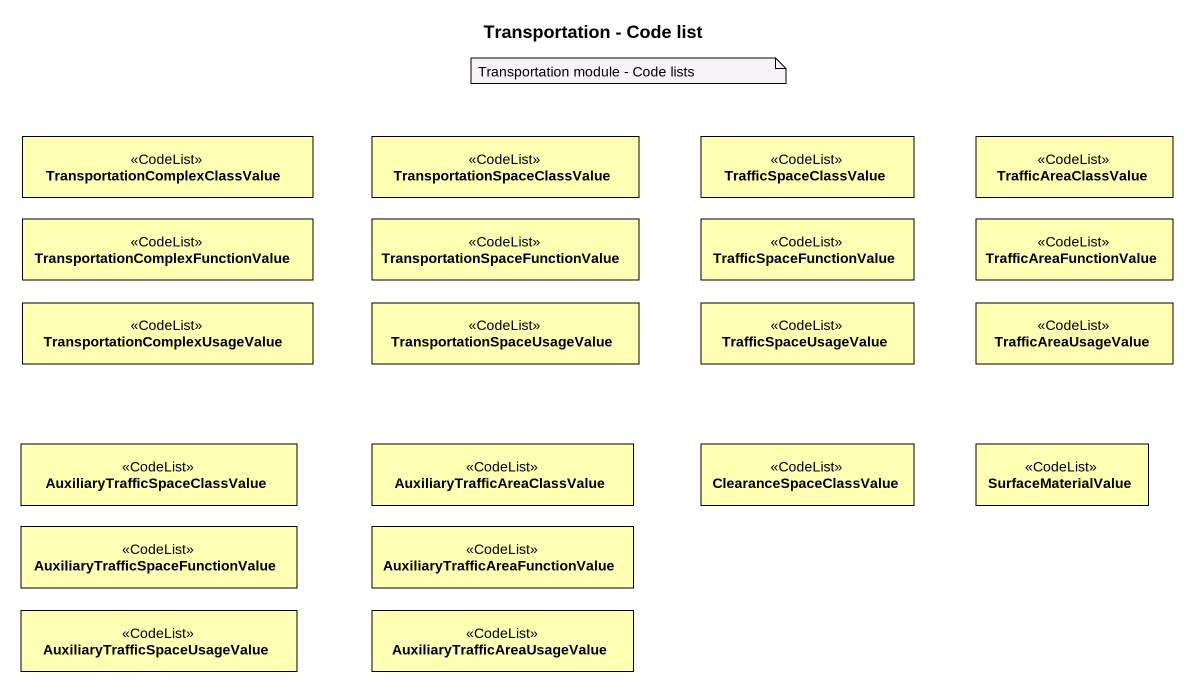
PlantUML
@startuml
title Transportation - Code list
hide circle
hide empty members
class "TransportationComplexClassValue" as TransportationComplexClassVa <<CodeList>> #FFFFB3
class "TransportationSpaceClassValue" as TransportationSpaceClassValu <<CodeList>> #FFFFB3
class TrafficSpaceClassValue <<CodeList>> #FFFFB3
class TrafficAreaClassValue <<CodeList>> #FFFFB3
class "TransportationComplexFunctionValue" as TransportationComplexFunctio <<CodeList>> #FFFFB3
class "TransportationSpaceFunctionValue" as TransportationSpaceFunctionV <<CodeList>> #FFFFB3
class TrafficSpaceFunctionValue <<CodeList>> #FFFFB3
class TrafficAreaFunctionValue <<CodeList>> #FFFFB3
class "TransportationComplexUsageValue" as TransportationComplexUsageVa <<CodeList>> #FFFFB3
class "TransportationSpaceUsageValue" as TransportationSpaceUsageValu <<CodeList>> #FFFFB3
class TrafficSpaceUsageValue <<CodeList>> #FFFFB3
class TrafficAreaUsageValue <<CodeList>> #FFFFB3
class "AuxiliaryTrafficSpaceClassValue" as AuxiliaryTrafficSpaceClassVa <<CodeList>> #FFFFB3
class "AuxiliaryTrafficAreaClassValue" as AuxiliaryTrafficAreaClassVal <<CodeList>> #FFFFB3
class ClearanceSpaceClassValue <<CodeList>> #FFFFB3
class SurfaceMaterialValue <<CodeList>> #FFFFB3
class "AuxiliaryTrafficSpaceFunctionValue" as AuxiliaryTrafficSpaceFunctio <<CodeList>> #FFFFB3
class "AuxiliaryTrafficAreaFunctionValue" as AuxiliaryTrafficAreaFunction <<CodeList>> #FFFFB3
class "AuxiliaryTrafficSpaceUsageValue" as AuxiliaryTrafficSpaceUsageVa <<CodeList>> #FFFFB3
class "AuxiliaryTrafficAreaUsageValue" as AuxiliaryTrafficAreaUsageVal <<CodeList>> #FFFFB3
note as N1
  Transportation module - Code lists
end note
@enduml
